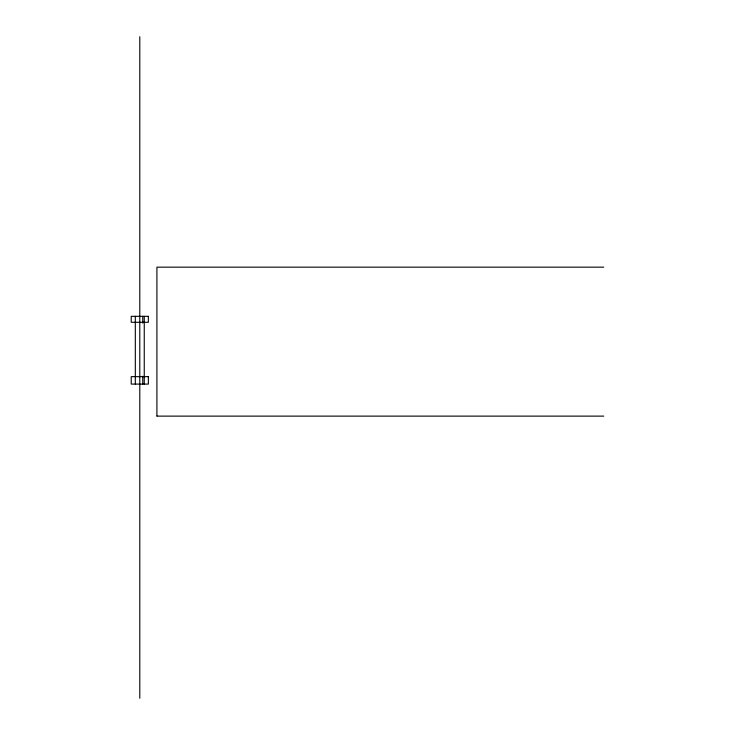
<?xml version="1.0" encoding="UTF-8"?>
<svg xmlns="http://www.w3.org/2000/svg" width="735" height="735" viewBox="0 0 735 735"><rect width="100%" height="100%" fill="white"/><g stroke="black" fill="none" stroke-linecap="round" stroke-linejoin="round"><path stroke-width="1.1" d="M603.775 267.163L156.913 267.163L156.913 416.001M156.913 416.12L603.775 416.12M144.253 316.326L144.253 384.093M142.765 316.326L142.765 323.097M142.765 376.191L142.765 384.093M139.788 36.75L139.788 698.25M135.314 316.326L135.314 384.093M148.351 316.326L131.225 316.326L131.225 322.279L148.351 322.279L148.351 316.326M148.351 376.651L131.225 376.651L131.225 384.093L148.351 384.093L148.351 376.651"/></g></svg>
